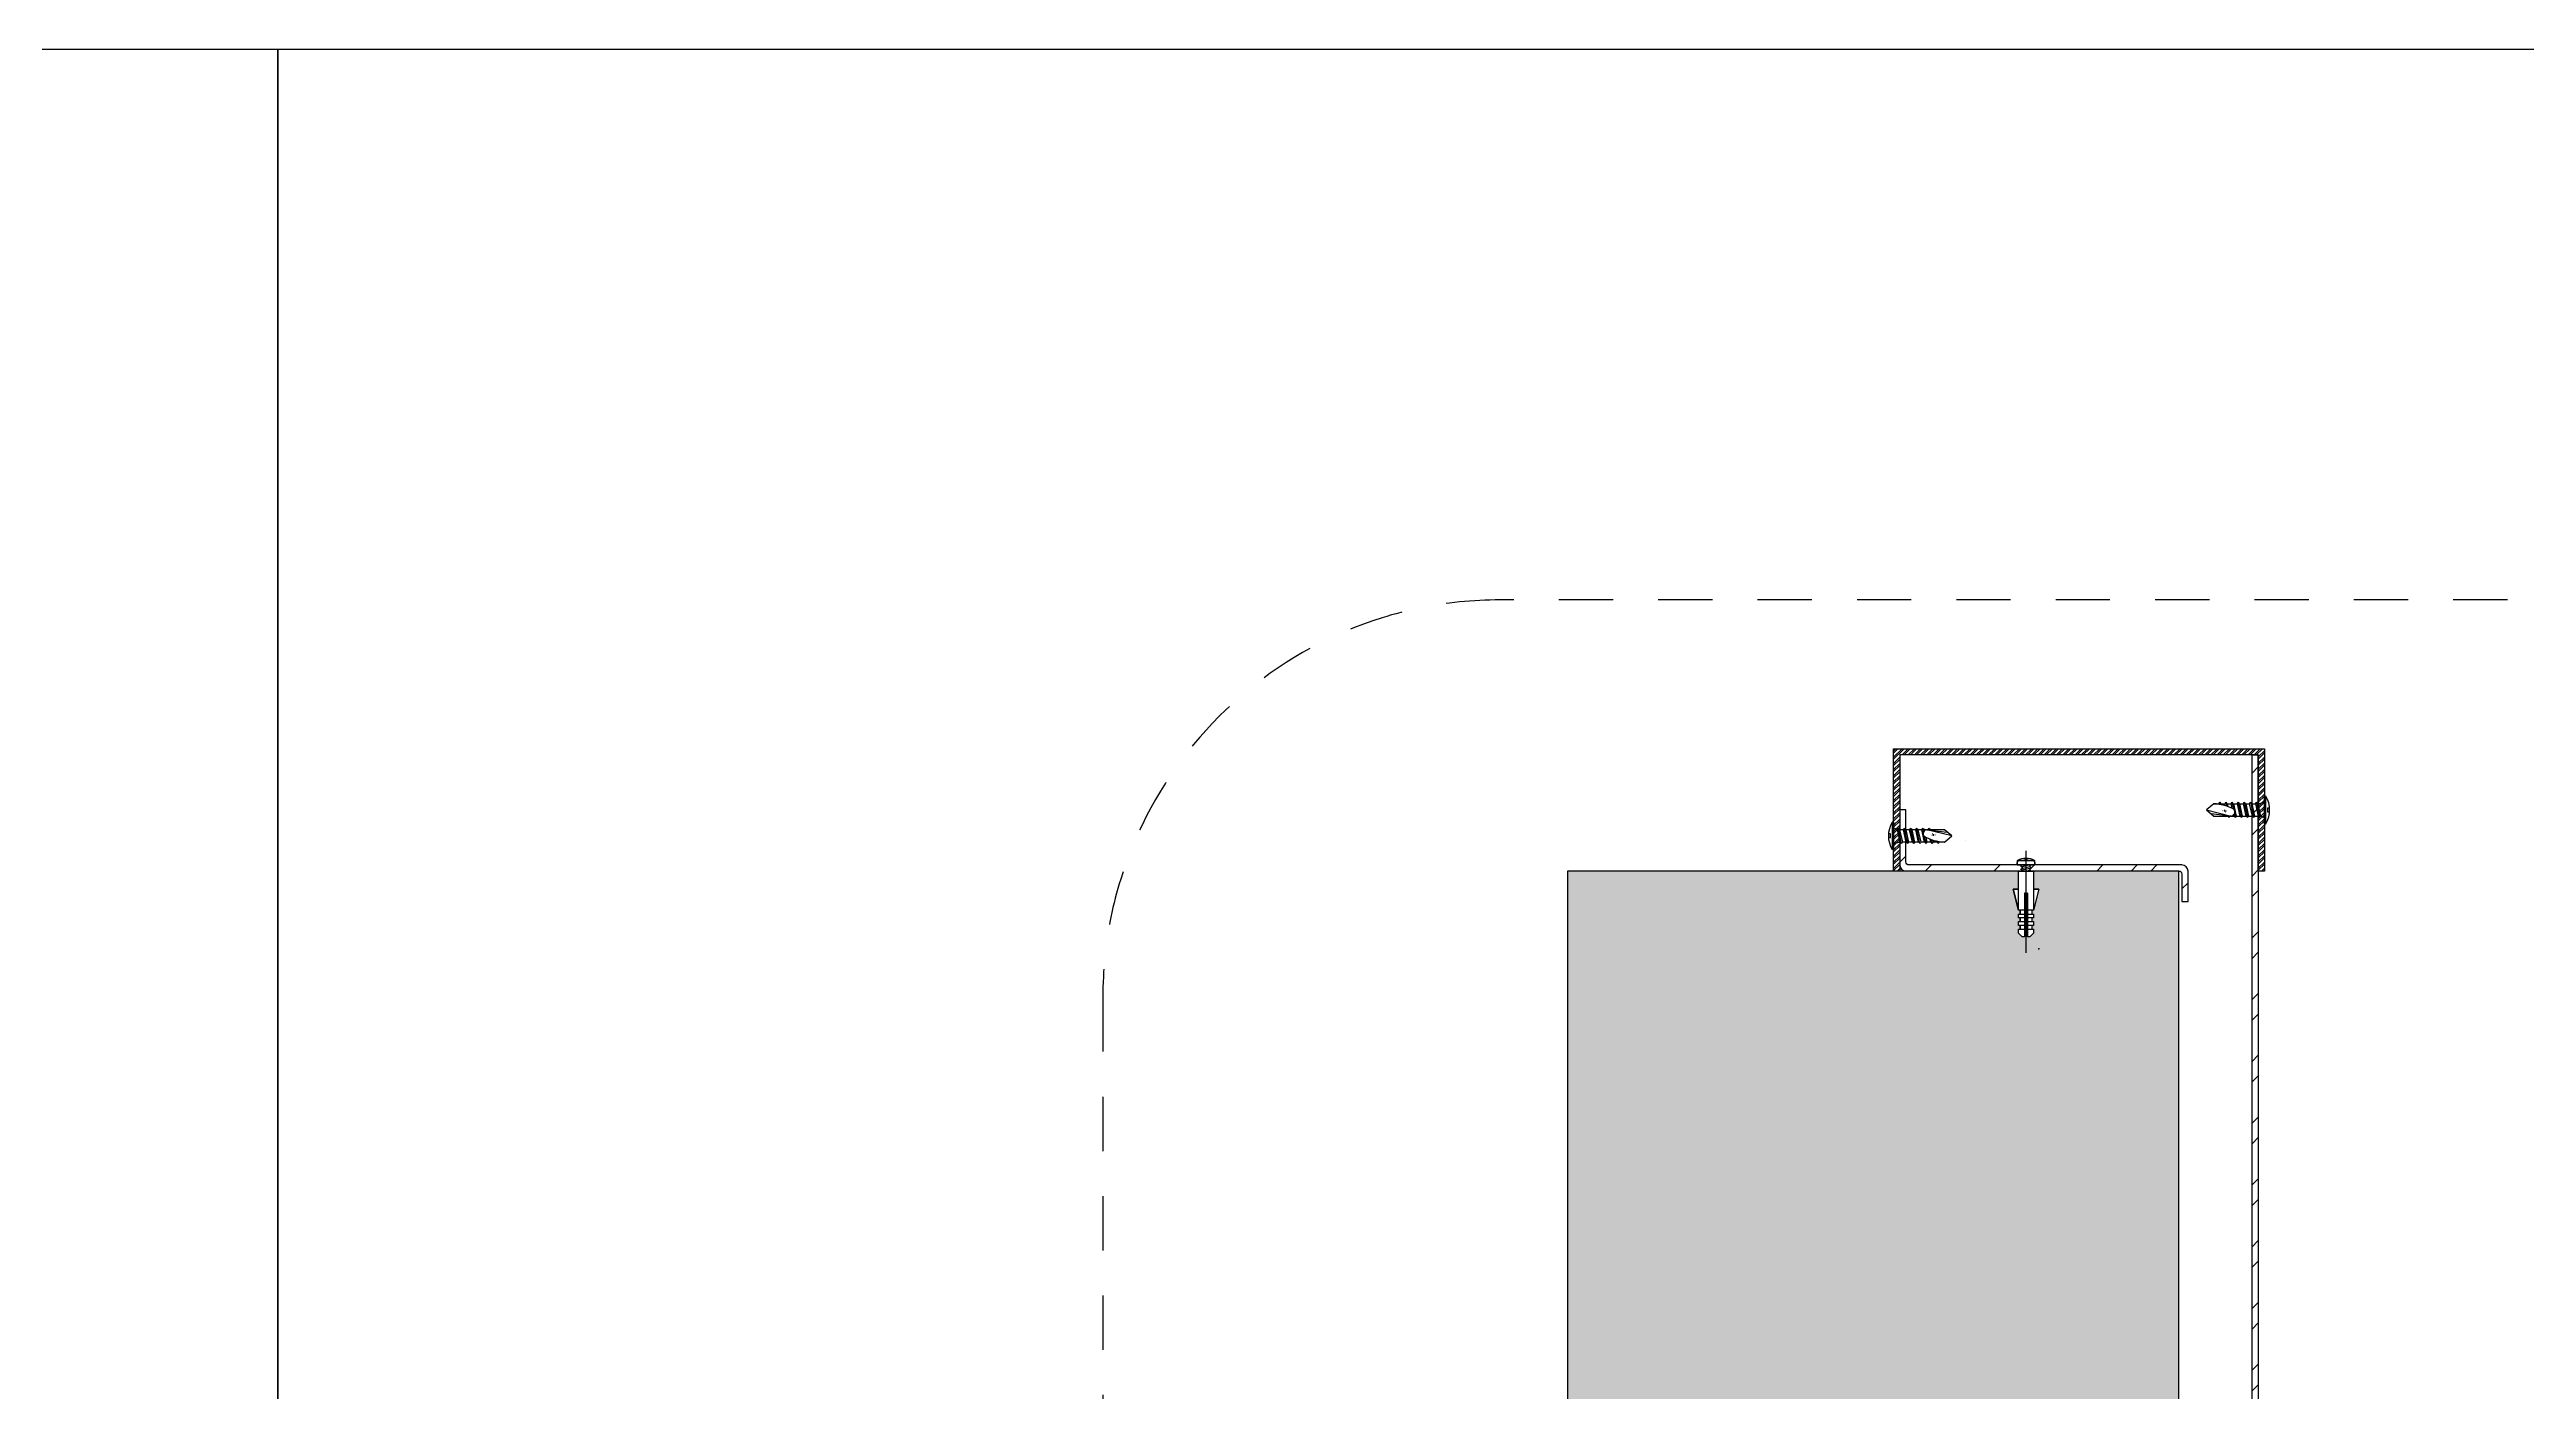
# Model space of a CAD drawing. Header units: millimetres. Extents: x -1379 to 1385823, y -4884429 to 548763.
# Drawn here: x 845086 to 845896, y -2333803 to -2333364 of the extents above; entities that cross this region are included whole.
import ezdxf
from ezdxf.xclip import XClip

# ---------------------------------------------------------------- set-up
doc = ezdxf.new("R2010")
doc.units = ezdxf.units.MM
doc.header["$XCLIPFRAME"] = 0
doc.set_wipeout_variables(frame=1)
doc.linetypes.add('TA_HL_005.00000', pattern=[32.5, 17.75, -14.75])
for name, color, linetype in [('000 - 0_SYM_DWG_GRID-BUBBLE_MAIN_COLOR_6', 7, 'Continuous'), ('000 - CONCRETE_PRECAST_HATCH_', 7, 'Continuous'), ('000 - CONCRETE_PRECAST_MAIN_COLOR_4', 7, 'Continuous'), ('000 - CONCRETE_PRECAST_WIPEOUT_', 7, 'Continuous'), ('000 - EXISTING_PRECAST_CUT_COLOR_4', 7, 'Continuous'), ('000 - L I N E 0.1', 7, 'Continuous'), ('010 - ASPG_ACCESSORIES_MAIN_COLOR_2', 7, 'Continuous'), ('010 - ASPG_ACCESSORIES_SUB_COLOR_2', 7, 'Continuous'), ('010 - ASPG_ACCESSORIES_SYMBOL_', 7, 'Continuous'), ('010 - ASPG_ACCESSORIES_WIPEOUT_', 7, 'Continuous'), ('010 - ASPG_FLASHING_CUT_COLOR_3', 7, 'Continuous'), ('010 - ASPG_FLASHING_CUT_COLOR_4', 7, 'Continuous'), ('010 - ASPG_FLASHING_CUT_COLOR_5', 7, 'Continuous'), ('010 - ASPG_FLASHING_HATCH_', 7, 'Continuous'), ('010 - ASPG_FLASHING_MAIN_COLOR_1', 7, 'Continuous')]:
    doc.layers.add(name, color=color, linetype=linetype)
doc.styles.add('Annotative', font='romans.shx')
doc.styles.add('Cetury Gothic', font='swissl.ttf')
pattern_1 = [(45, (-109916.9535344378, -109773.8619616462), (-67.35192090801866, 67.35192090801866), [])]

# ---------------------------------------------------------------- blocks, each defined once
blk = doc.blocks.new('010 - ASPG_ACCESSORIES - SELF_DRILLING_NO_8')
at = {"layer": '010 - ASPG_FLASHING_MAIN_COLOR_1', "color": 7}
for p, q in [((-0.993472849639307, 0.6285472118197326), (-1.678116154888063, 0.6285472118197326)), ((-0.993472849639307, -0.5642561354743698), (-0.993472849639307, 0.6285472118197326)), ((-5.291411753205466e-11, 4.500000000009079), (-0.5000000001547775, 4.500000000009079)), ((-0.5000000001547775, 4.500000000009079), (-0.500000000154774, -4.500000000005476)), ((-5.291411753205466e-11, 4.500000000009079), (-5.291056481837586e-11, -4.500000000005476)), ((1.301095248838305, 2.053405502922017), (-5.291056481837586e-11, 2.500000000056372)), ((2.612257975617307, -2.500000000052768), (1.488408905008168, 2.500000000056373)), ((3.242061487928206, 1.999999999954509), (1.959526135526016, 1.999999999954509)), ((4.612257975115266, -2.500000000052768), (3.48840890541562, 2.500000000056373)), ((5.242061487426165, 1.99999999995451), (3.959526135933467, 1.999999999954509)), ((6.61225797552272, -2.500000000052767), (5.488408904913578, 2.500000000056374)), ((7.242061487833618, 1.99999999995451), (5.959526135431426, 1.99999999995451)), ((8.61225797502068, -2.500000000052767), (7.488408905321034, 2.500000000056374)), ((9.242061488241074, 1.999999999954511), (7.959526135838882, 1.99999999995451)), ((9.771649819504116, 1.239862308536593), (9.488408904818993, 2.500000000056374)), ((11.24206148773903, 1.999999999954511), (9.959526136246335, 1.999999999954511)), ((10.90637018631784, 1.999999999954511), (17.50694965420368, 1.244208621757921)), ((18.99999999994722, 1.805666727250355e-12), (10.90637018631784, 1.999999999954511)), ((11.61913832301525, 1.918385345515389), (11.48840890522645, 2.500000000056374)), ((16.59999999964018, 1.999999999954512), (11.95952613551159, 1.999999999954511)), ((13.24206148814649, 1.999999999954512), (11.95952613574429, 1.999999999954511)), ((15.24206148764445, 1.999999999954512), (13.95952613615175, 1.999999999954512)), ((18.99999999994722, 1.805666727250355e-12), (16.59999999964018, 1.999999999954512)), ((16.59999999964018, -1.999999999950901), (18.99999999994722, 1.805666727250355e-12)), ((-1.682368139934784, -0.5642561354743698), (-0.993472849639307, -0.5642561354743698)), ((-5.291056481837586e-11, -4.500000000005476), (-0.500000000154774, -4.500000000005476)), ((-5.291056481837586e-11, -2.500000000052768), (1.7983022461902, -1.999999999950905)), ((2.14114074509946, -1.999999999950905), (1.7983022461902, -1.999999999950905)), ((4.141140744597418, -1.999999999950904), (2.858605392195226, -1.999999999950905)), ((6.141140745004872, -1.999999999950904), (4.858605391693185, -1.999999999950904)), ((8.141140744502833, -1.999999999950903), (6.858605392100639, -1.999999999950904)), ((10.14114074491029, -1.999999999950903), (8.8586053915986, -1.999999999950903)), ((10.61225797542813, -2.500000000052766), (10.09975444439742, -0.2198738494669508)), ((12.14114074531774, -1.999999999950902), (10.85860539200605, -1.999999999950903)), ((12.61225797583559, -2.500000000052766), (12.31742360535864, -1.188283070296919)), ((14.1411407448157, -1.999999999950902), (12.85860539241351, -1.999999999950902)), ((14.61225797533355, -2.500000000052765), (14.44408924803613, -1.7518180071798)), ((16.59999999964195, -1.999999999950901), (14.85860539191147, -1.999999999950902))]:
    blk.add_line(p, q, dxfattribs=at)
for points in [[(2.14114074509946, -1.999999999950905), (1.242061488430249, 2.000000000409257, 0.2227123084971428), (1.488408905008168, 2.50000000051112, -0.1687989538478069), (1.959526135526016, 1.999999999954509), (2.858605392195226, -1.999999999950905, -0.1692696917056407), (2.612257975617307, -2.500000000052768, 0.1837042771978037)], [(4.141140744597418, -1.999999999950904), (3.242061488837701, 2.000000000409257, 0.2227123084971428), (3.48840890541562, 2.50000000051112, -0.1687989538478069), (3.959526135933467, 1.999999999954509), (4.858605391693185, -1.999999999950904, -0.1692696917056407), (4.612257975115266, -2.500000000052768, 0.1837042771978037)], [(6.141140745004872, -1.999999999950904), (5.24206148833566, 2.000000000409258, 0.2227123084971428), (5.488408904913578, 2.500000000511121, -0.1687989538478069), (5.959526135431426, 1.99999999995451), (6.858605392100639, -1.999999999950904, -0.1692696917056407), (6.61225797552272, -2.500000000052767, 0.1837042771978037)], [(8.141140744502833, -1.999999999950903), (7.242061488743113, 2.000000000409258, 0.2227123084971428), (7.488408905321034, 2.500000000511121, -0.1687989538478069), (7.959526135838882, 1.99999999995451), (8.8586053915986, -1.999999999950903, -0.1692696917056407), (8.61225797502068, -2.500000000052767, 0.1837042771978037)]]:
    blk.add_lwpolyline(points, format="xyb", close=True, dxfattribs=at)
for points in [[(10.50558545147988, -0.4294157016015712), (10.85860539200605, -1.999999999950903, -0.1692696917056407), (10.61225797542813, -2.500000000052766, 0.1837042771978037), (10.14114074491029, -1.999999999950903), (9.242061488241074, 2.000000000409258, 0.2227123084971428), (9.488408904818993, 2.500000000511122, -0.1687989538478069), (9.959526136246335, 1.999999999954511), (10.04365019811575, 1.625732386380669)], [(11.25092940806598, 1.96054666251036), (11.24206148864853, 2.000000000409258, 0.2227123084971428), (11.48840890522645, 2.500000000511122, -0.1687989538478069), (11.95952613574429, 1.999999999954511), (11.98734723783839, 1.876224028535518)], [(12.70484635647089, -1.315926666932449), (12.85860539241351, -1.999999999950902, -0.1692696917056407), (12.61225797583559, -2.500000000052766, 0.1837042771978037), (12.14114074440824, -1.999999999950902), (11.92712127679701, -1.047828247533439)], [(14.81756052623989, -1.817391557589837), (14.85860539191147, -1.999999999950902, -0.1692696917056407), (14.61225797533355, -2.500000000052765, 0.1837042771978037), (14.1411407448157, -1.999999999950902)]]:
    blk.add_lwpolyline(points, format="xyb", dxfattribs=at)
blk.add_lwpolyline([(14.1411407448157, -1.999999999950902), (14.06832527666285, -1.67604427471521)], dxfattribs=at)
for centre, radius, start, end in [((7.337500000123168, 1.803002191991254e-12), 9.03749999993839, 150.1371656434679, 209.862834356768), ((10.96245435900161, 0.6892642281872972), 1.311935096478466, 92.45009524368585, 218.8284473966247), ((17.24942318986538, 13.12950691499463), 15.14343851192641, 241.1412890309687, 267.5421287188428)]:
    blk.add_arc(centre, radius, start, end, dxfattribs=at)
at = {"layer": '010 - ASPG_FLASHING_MAIN_COLOR_1', "color": 7, "insert": (12.25996705315361, 0.5007191761834768), "char_height": 1, "width": 59.68444922580753, "attachment_point": 2, "rotation": 90.00000000000001, "style": 'Cetury Gothic'}
blk.add_mtext('\\A1;{\\H0.7x;\\S3/4;\\H1.429x;" }', dxfattribs=at)
blk = doc.blocks.new('*U3547')
at = {"layer": '010 - ASPG_ACCESSORIES_MAIN_COLOR_2', "color": 7}
blk.add_lwpolyline([(-0.002920019473172643, 0.001298072840672403), (-0.00268851489114804, 0.001699050538934256, -0.5773502691969857), (-0.002525037340113039, 0.001699050538934256), (-0.0022949656829396, 0.001300554739318115), (-0.0017580670578414, 0.001300554739318116), (-0.001526562475809675, 0.001701532437574439, -0.5773502691841325), (-0.001363084924776495, 0.001701532437574438), (-0.00113158034274477, 0.001300554739318116), (-0.0005935724892113386, 0.001300554739318116), (-0.0003635008320223287, 0.001699050538936455, -0.5773502691875632), (-0.0002000232809957689, 0.001699050538934367), (0, 0.001352600053545311), (0, 0.002906267573897671, -0.04987562112097237), (0.001453133786951461, 0.002760954195202284, -0.1293765408777628), (0.002179700680426114, 0, -0.1293765408775022), (0.001453133786954372, -0.002760954195197354, -0.04987562112107912), (0, -0.002906267573893344), (0, -0.001316928031645406), (-9.45312473005916e-06, -0.001300554739319892), (-0.0005560585273715439, -0.001300554739319892), (-0.0007807812938296355, -0.001689785988441252, -0.5773505841981666), (-0.0009453084510796066, -0.00169160572625759), (-0.001171081843659466, -0.001300554739319892), (-0.00171657801785171, -0.001300554739319892), (-0.001942733709159945, -0.001692267887085118, -0.5773505841975762), (-0.00210726086641698, -0.001694087624901665), (-0.002333034258988877, -0.001303036637965604), (-0.002878530433197267, -0.001303036637965604), (-0.003105736240667244, -0.001696568640287673, -0.5773502691898055), (-0.003269213791698873, -0.001696568640288603)], format="xyb", dxfattribs=at)
at = {"layer": '010 - ASPG_ACCESSORIES_SUB_COLOR_2', "color": 7}
for p, q in [((-0.003315618143563626, -0.002499999999999503), (-0.003315618143563626, 0.002500000000001279)), ((-0.002916044439912113, 0.001298072840672404), (-0.003315618143563626, 0.001298072840672404)), ((-0.002877097508346083, -0.001300554739319892), (-0.003315618143563626, 0.0006618251032968203)), ((-0.001754091979691452, 0.001300554739318116), (-0.002295843993564972, 0.001300554739318116)), ((-0.0005915849501363368, 0.001300554739318116), (-0.001133336964002751, 0.001300554739318116)), ((0, 0.002906267573894894), (0, -0.002906267573894894)), ((0.001453133786945671, 0.002760954195201393), (0.001453133786945671, -0.00276095419519784)), ((0.001453133786945671, 0.0003632834467364177), (0.001453133786945671, -0.000363283446738194)), ((0.002167923957038909, 0.0003632834467364177), (0.001453133786945671, 0.0003632834467364177)), ((-0.003269213281754446, -0.001696569523545577), (-0.003315618143563626, -0.001616193945174871)), ((-0.003105736795212977, -0.001696569600785125), (-0.002877097508346083, -0.001300554739319892)), ((-0.002333034303878989, -0.001303036637965604), (-0.002878530478076513, -0.001303036637965604)), ((-0.001171081843658328, -0.001300554739319892), (-0.001716578017855852, -0.001300554739319892)), ((-9.45312472566684e-06, -0.001300554739319892), (-0.000556058527372727, -0.001300554739319892)), ((0.001453133786945671, -0.000363283446738194), (0.002167923957038909, -0.000363283446738194))]:
    blk.add_line(p, q, dxfattribs=at)
for points in [[(-0.002107260866416993, -0.001694087624901641), (-0.002335900108690225, -0.001298072840675957), (-0.002917153623471336, 0.001303036637962052), (-0.00268851489114752, 0.001699050538935154, -0.5773502691896706), (-0.002525037340113556, 0.001699050538935154), (-0.00229639860778974, 0.001303036637962052), (-0.001715145093001524, -0.001298072840675957), (-0.001943784379875524, -0.001694087702146518, -0.5700003545817303)], [(-0.0009453084510795406, -0.001691605726257706), (-0.001173947693359878, -0.001295590942032021), (-0.001755201208140988, 0.001305518536605987), (-0.001526562475810067, 0.001701532437573761, -0.5773502691896706), (-0.001363084924776103, 0.001701532437573761), (-0.001134446192445182, 0.001305518536605987), (-0.0005531926776711771, -0.001295590942032021), (-0.0007818319645451766, -0.001691605803502583, -0.5700003545817303)]]:
    blk.add_lwpolyline(points, format="xyb", close=True, dxfattribs=at)
blk.add_lwpolyline([(0, -0.001316928031645404), (-1.088604957999451e-05, -0.001298072840675957), (-0.0005921395643611049, 0.001303036637962052), (-0.0003635008320230781, 0.001699050538935154, -0.5773502691896706), (-0.0002000232809962199, 0.001699050538935154), (0, 0.001352600053545316)], format="xyb", dxfattribs=at)
for centre, radius, start, end in [((0, -0.004432058050195309), 0.007338325624092979, 78.57881372553884, 90), ((-0.00342939573719292, 0), 0.005609096417619035, 0, 29.48712567306633), ((-0.00342939573719292, 0), 0.005609096417619136, 330.5128743269337, 0), ((-0.003187475016183328, -0.001649376736240882), 9.438380809455837e-05, 209.999999999975, 330.000000000025), ((0, 0.004432058050198862), 0.007338325624092206, 270, 281.4211862744611)]:
    blk.add_arc(centre, radius, start, end, dxfattribs=at)
at = {"color": 7}
blk.add_wipeout([(-0.0020000000000000018, 0.0025000000000012772), (-0.0020000000000000018, -0.002499999999999501), (-0.007967440600330502, -0.002499999999999501), (-0.007967440600330502, -0.00414966225231872), (-0.014796563564640097, -0.002499999999999501), (-0.014796563564640097, -0.0018749999999982947), (-0.016046563564639845, -0.001874999999998293), (-0.016046563564639845, -0.002499999999999501), (-0.0172965635646396, -0.002499999999999501), (-0.0172965635646396, -0.0018749999999982947), (-0.01854656356463935, -0.001874999999998293), (-0.01854656356463935, -0.002499999999999501), (-0.01979656356463999, -0.002499999999999501), (-0.01979656356463999, -0.0018749999999982947), (-0.021046563564639742, -0.001874999999998293), (-0.021046563564639742, -0.002499999999999501), (-0.022296563564639493, -0.002499999999999501), (-0.023546563564639238, -0.0012499999999988631), (-0.02354656356463924, -0.0004999999999988347), (-0.009268717608342358, -0.0004999999999988347), (-0.009268717608342358, 0.0005000000000006093), (-0.02354656356463924, 0.0005000000000006111), (-0.023546563564639238, 0.0012500000000006447), (-0.022296563564639493, 0.0025000000000012772), (-0.021046563564639742, 0.0025000000000012772), (-0.021046563564639742, 0.0018750000000018491), (-0.01979656356463999, 0.0018750000000018491), (-0.01979656356463999, 0.0025000000000012772), (-0.01854656356463935, 0.0025000000000012772), (-0.01854656356463935, 0.0018750000000018491), (-0.0172965635646396, 0.0018750000000018491), (-0.0172965635646396, 0.0025000000000012772), (-0.016046563564639845, 0.0025000000000012772), (-0.016046563564639845, 0.0018750000000018491), (-0.014796563564640097, 0.0018750000000018491), (-0.014796563564640097, 0.0025000000000012772), (-0.007967440600330502, 0.004149662252322274), (-0.007967440600330502, 0.0025000000000012772)], dxfattribs=at).dxf.layer = '010 - ASPG_ACCESSORIES_WIPEOUT_'
blk.add_point((-0.02746778707957387, -0.004149663064968223), dxfattribs=at)
at = {"layer": '010 - ASPG_ACCESSORIES_MAIN_COLOR_2', "color": 7}
blk.add_lwpolyline([(-0.002, 0.002500000000001279), (-0.002, -0.002499999999999503), (-0.007967440600330498, -0.002499999999999503), (-0.007967440600330498, -0.00414966225231872), (-0.0147965635646401, -0.002499999999999502), (-0.0147965635646401, -0.001874999999998295), (-0.01604656356463985, -0.001874999999998294), (-0.01604656356463985, -0.002499999999999503), (-0.0172965635646396, -0.002499999999999502), (-0.0172965635646396, -0.001874999999998295), (-0.01854656356463935, -0.001874999999998294), (-0.01854656356463935, -0.002499999999999503), (-0.01979656356463999, -0.002499999999999503), (-0.01979656356463999, -0.001874999999998295), (-0.02104656356463974, -0.001874999999998294), (-0.02104656356463974, -0.002499999999999503), (-0.02229656356463949, -0.002499999999999503), (-0.02354656356463924, -0.001249999999998864), (-0.02354656356463924, -0.0004999999999988347), (-0.009268717608342357, -0.0004999999999988347), (-0.009268717608342357, 0.0005000000000006102), (-0.02354656356463924, 0.0005000000000006111), (-0.02354656356463924, 0.001250000000000642), (-0.02229656356463949, 0.002500000000001279), (-0.02104656356463974, 0.002500000000001279), (-0.02104656356463974, 0.001875000000001848), (-0.01979656356463999, 0.001875000000001848), (-0.01979656356463999, 0.002500000000001279), (-0.01854656356463935, 0.002500000000001279), (-0.01854656356463935, 0.001875000000001848), (-0.0172965635646396, 0.001875000000001848), (-0.0172965635646396, 0.002500000000001279), (-0.01604656356463985, 0.002500000000001279), (-0.01604656356463985, 0.001875000000001848), (-0.0147965635646401, 0.001875000000001849), (-0.0147965635646401, 0.002500000000001277), (-0.007967440600330498, 0.004149662252322274), (-0.007967440600330498, 0.002500000000001279), (-0.002, 0.002500000000001279)], close=True, dxfattribs=at)
at = {"layer": '010 - ASPG_ACCESSORIES_SUB_COLOR_2', "color": 7}
for p, q in [((-0.009268717608342357, 0.0005000000000006111), (-0.02354656356463924, 0.0005000000000006111)), ((-0.01979656356463999, 0.001875000000001847), (-0.02104656356463974, 0.001875000000001847)), ((-0.0172965635646396, 0.001875000000001847), (-0.01854656356463935, 0.001875000000001847)), ((-0.0147965635646401, 0.001875000000001847), (-0.01604656356463985, 0.001875000000001847)), ((-0.007967440600330498, 0.004149662252322273), (-0.0147965635646401, 0.002500000000001279)), ((-0.0147965635646401, 0.002500000000001279), (-0.002, 0.002500000000001279)), ((-0.0147965635646401, 0.0005000000000006111), (-0.0147965635646401, 0.002500000000001279)), ((-0.009268717608342357, -0.0004999999999988347), (-0.009268717608342357, 0.0005000000000006111)), ((-0.007967440600330498, 0.002500000000001279), (-0.007967440600330498, 0.004149662252322273)), ((-0.01979656356463999, -0.001874999999998295), (-0.02104656356463974, -0.001874999999998295)), ((-0.0172965635646396, -0.001874999999998295), (-0.01854656356463935, -0.001874999999998295)), ((-0.0147965635646401, -0.001874999999998295), (-0.01604656356463985, -0.001874999999998295)), ((-0.0147965635646401, -0.002499999999999503), (-0.0147965635646401, -0.0004999999999988347)), ((-0.002, -0.002499999999999503), (-0.0147965635646401, -0.002499999999999503)), ((-0.007967440600330498, -0.00414966225231872), (-0.0147965635646401, -0.002499999999999503)), ((-0.007967440600330498, -0.00414966225231872), (-0.007967440600330498, -0.002499999999999503))]:
    blk.add_line(p, q, dxfattribs=at)
for points in [[(-0.02354656356463924, 0.0005000000000006111), (-0.02354656356463924, 0.001250000000000639), (-0.02229656356463949, 0.002500000000001279), (-0.02104656356463974, 0.002500000000001279), (-0.02104656356463974, 0.0005000000000006111)], [(-0.01979656356463999, 0.0005000000000006111), (-0.01979656356463999, 0.002500000000001279), (-0.01854656356463935, 0.002500000000001279), (-0.01854656356463935, 0.0005000000000006111)], [(-0.0172965635646396, 0.0005000000000006111), (-0.0172965635646396, 0.002500000000001279), (-0.01604656356463985, 0.002500000000001279), (-0.01604656356463985, 0.0005000000000006111)], [(-0.009268717608342357, -0.0004999999999988347), (-0.02354656356463924, -0.0004999999999988347)], [(-0.02104656356463974, -0.0004999999999988347), (-0.02104656356463974, -0.002499999999999503), (-0.02229656356463949, -0.002499999999999503), (-0.02354656356463924, -0.001249999999998863), (-0.02354656356463924, -0.0004999999999988347)], [(-0.01854656356463935, -0.0004999999999988347), (-0.01854656356463935, -0.002499999999999503), (-0.01979656356463999, -0.002499999999999503), (-0.01979656356463999, -0.0004999999999988347)], [(-0.01604656356463985, -0.0004999999999988347), (-0.01604656356463985, -0.002499999999999503), (-0.0172965635646396, -0.002499999999999503), (-0.0172965635646396, -0.0004999999999988347)]]:
    blk.add_lwpolyline(points, dxfattribs=at)
at = {"layer": '010 - ASPG_ACCESSORIES_SYMBOL_', "color": 7}
blk.add_line((0.004593513610583244, 8.881784197001252e-16), (-0.0287834052231375, 8.881784197001252e-16), dxfattribs=at)
blk = doc.blocks.new('*U3548')
at = {"color": 7}
blk.add_wipeout([(200.00000005976509, -2.0691004465334117e-11), (200.00000005954143, 1.5438672562595457e-10), (200.0000000599382, 1.0027179087046534e-10), (200.00000005987152, 4.9112713895738125e-11), (200.00000005964114, -2.646629582159221e-10), (200.0000000595983, 1.2209966371301562e-10), (200.00000005962528, 1.4620127330999821e-10), (200.00000005963557, 1.6302692529279739e-10), (200.00000006003472, 1.1800693755503744e-10), (200.00000005971165, -1.1505107977427542e-10), (200.00000005967354, -1.8053469830192626e-10), (200.0000000596112, 2.1441337594296783e-10), (200.00000005979123, -2.5920599000528455e-11), (200.00000005996415, 2.078195393551141e-10), (200.00000005990464, -1.921307557495311e-10), (200.0000000598587, -1.2096279533579946e-10), (200.00000005954143, 1.348325895378366e-10), (200.00000005993928, 1.7757884052116424e-10), (200.00000005994826, 1.6302692529279739e-10), (200.0000000599672, 1.4506440493278205e-10), (200.0000000599192, -2.5420376914553344e-10), (200.00000005967354, 6.866684998385608e-11), (200.0000000595983, 1.1664269550237805e-10), (200.00000006000315, 1.6939338820520788e-10), (200.00000005977586, -3.410605131648481e-12), (200.00000006000315, -1.74395609064959e-10), (200.00000005961397, -1.191438059322536e-10), (200.0000000596797, -7.548806024715304e-11), (200.0000000599192, 2.446540747769177e-10), (200.00000005996415, -1.4574652595911175e-10), (200.00000005994568, -1.5916157281026244e-10), (200.0000000599192, -1.8053469830192626e-10), (200.00000005953578, -1.3733369996771216e-10), (200.00000005984361, 8.799361239653081e-11), (200.00000005989023, -809.4825147460926), (3.440163709456101e-10, -809.4825147464755), (-1.8189894035458565e-12, -3.410605131648481e-12), (200.0000000595079, -2.4715518520679325e-10), (200.0000000595683, 1.305124897044152e-10), (200.00000005962528, 5.729816621169448e-11), (200.00000005947416, -1.907665136968717e-10), (200.00000005956164, -2.4874680093489587e-10), (200.0000000595501, -2.3214852262753993e-10), (200.00000005953578, -2.1964297047816217e-10), (200.0000000595891, -3.10592440655455e-10), (200.0000000598307, -1.6007106751203537e-10), (200.00000005991362, -2.28283170145005e-10), (200.00000005952853, -2.817159838741645e-10)], dxfattribs=at).dxf.layer = '000 - CONCRETE_PRECAST_WIPEOUT_'
at = {"layer": '000 - CONCRETE_PRECAST_HATCH_'}
h = blk.add_hatch(dxfattribs=at)
h.set_pattern_fill('AR-CONC', scale=0.04)
h.set_pattern_definition([(49.99999999999999, (9200.00000274946, -851325.790720098), (7.28738675984016, -0.6375634215561234), [0.762, -8.382000000000001]), (355, (9200.00000274946, -851325.790720098), (-1.409736856998774, 7.642273809561406), [0.6096, -6.7056233668]), (100.4514447, (9200.607283029494, -851325.8438502379), (5.877649883614131, 7.004710076487804), [0.6476003519999999, -7.123609783999998]), (46.18420000000001, (9200.00000274946, -851323.758720098), (10.8431616356852, -1.681693117309086), [1.143, -12.573]), (96.63555760999992, (9200.90359874945, -851323.898860098), (9.49616536206012, 9.897044983908861), [0.9714009256, -10.6854243264]), (351.1841511700001, (9200.00000274946, -851323.758720098), (9.496165362599081, 9.897044983421306), [0.9143986828, -10.0583892768]), (21, (9201.016002749464, -851324.266720098), (6.064575650765299, -4.090607927483505), [0.762, -8.382000000000001]), (326.0000000000001, (9201.016002749464, -851324.266720098), (2.472081133905883, 7.367518644892771), [0.6096, -6.7056]), (71.45144499999999, (9201.521384053478, -851324.607604094), (8.536656771148646, 3.27691075543621), [0.6476003520000001, -7.123597503999999]), (37.50000000000001, (9200.00000274946, -851325.790720098), (0.1235441300236727, 3.382201554926124), [0, -6.62432, 0, -6.807200000000001, 0, -6.731000000000001]), (7.499999999999999, (9200.00000274946, -851325.790720098), (2.67278650041223, 4.00722299272478), [0, -3.88112, 0, -6.47192, 0, -2.5654]), (327.5, (9197.73432274945, -851325.790720098), (5.423623806674856, -0.2291497597069377), [0, -2.54, 0, -7.9248, 0, -10.5156]), (317.5, (9196.718322749446, -851325.790720098), (5.925167255440722, 1.017059641333321), [0, -3.302, 0, -5.26288, 0, -7.4676])])
h.paths.add_polyline_path([(-1.667805984044525e-10, 1.091393642127514e-11), (0, -809.4825147462543), (200.0000000596046, -809.4825147462542), (200.0000000596046, 0)])
h = blk.add_hatch(dxfattribs=at)
h.set_pattern_fill('ANSI31', scale=0.5)
h.set_pattern_definition([(45, (9200.00000274946, -851325.790720098), (-841.8990113502332, 841.8990113502332), [])])
h.paths.add_polyline_path([(-1.667805984044525e-10, 1.091393642127514e-11), (0, -809.4825147462543), (200.0000000596046, -809.4825147462542), (200.0000000596046, 0)])
at = {"layer": '000 - CONCRETE_PRECAST_MAIN_COLOR_4', "color": 7, "lineweight": -2}
blk.add_lwpolyline([(-1.667805984044525e-10, 1.091393642127514e-11), (0, -809.4825147462543), (200.0000000596046, -809.4825147462542), (200.0000000596046, 0), (200.0000000596046, 0), (200.0000000596046, 0), (200.0000000596046, 0), (200.0000000596046, 0), (200.0000000596046, 0), (200.0000000596028, 0), (200.0000000596046, 0), (200.0000000596046, 0), (200.0000000596046, 0), (200.0000000596046, 0), (200.0000000596046, 0), (200.0000000596046, 0), (200.0000000596046, 0), (200.0000000596046, 0), (200.0000000596046, 0), (200.0000000596046, 0), (200.0000000596046, 0), (200.0000000596046, 0), (200.0000000596046, 0), (200.0000000596046, 0), (200.0000000596046, 0), (200.0000000596046, 0), (200.0000000596046, 0), (200.0000000596046, 0), (200.0000000596046, 0), (200.0000000596046, 0), (200.0000000596046, 0), (200.0000000596046, 0), (200.0000000596046, 0), (200.0000000596046, 0), (200.0000000596046, 0), (200.0000000596046, 0), (200.0000000596046, 0), (200.0000000596046, 0), (200.0000000596046, 0), (200.0000000596046, 0), (200.0000000596046, 0), (200.0000000596046, 0), (200.0000000596046, 0), (200.0000000596046, 0), (200.0000000596046, 0), (200.0000000596046, 0), (200.0000000596046, 0), (200.0000000596046, 0)], close=True, dxfattribs=at)
blk = doc.blocks.new('*U3550')
at = {"layer": '010 - ASPG_FLASHING_HATCH_'}
h = blk.add_hatch(dxfattribs=at)
h.set_pattern_fill('ANSI32', scale=0.03)
h.set_pattern_definition([(45, (-25.99982244140665, 2.864908310584724e-11), (-1.01027881362028, 1.01027881362028), []), (45, (-25.32630294140665, 2.864908310584724e-11), (-1.01027881362028, 1.01027881362028), [])])
h.paths.add_polyline_path([(28.00017755863881, -3.497007128316909e-10), (26.00017755863881, -3.497007128316909e-10), (26.00017755863881, 37.99999999965075), (-91.29982244130224, 37.99999999965075), (-91.29982244130224, -3.492459654808044e-10), (-93.29982244130224, -3.492459654808044e-10), (-93.29982244130224, 39.99999999965075), (28.00017755863881, 39.99999999965075)])
h = blk.add_hatch(dxfattribs=at)
h.set_pattern_fill('ANSI32', scale=0.03)
h.set_pattern_definition([(45, (-25.9998224413044, -139.9999999999714), (-10.1027881362028, 10.1027881362028), []), (45, (-19.2646274413044, -139.9999999999714), (-10.1027881362028, 10.1027881362028), [])])
edge = h.paths.add_edge_path()
edge.add_line((277.0001775600925, -400.0000000004954), (284.658220957557, -406.4307364530763))
edge.add_line((284.658220957557, -406.4307364530763), (283.3720736670408, -407.9623451325692))
edge.add_line((283.3720736670408, -407.9623451325692), (275.0001775600925, -400.9321607006036))
edge.add_line((275.0001775600925, -400.9321607006036), (275.0001775600925, -353.0000000004925))
edge.add_arc((274.0001775600925, -353.0000000004925), 1, 0, 89.99999999994138)
edge.add_line((274.0001775600936, -352.0000000004925), (27.00017755832968, -262.0000000003492))
edge.add_arc((27.00017755833469, -259.0000000003496), 2.999999999999602, 179.9999999999349, 269.99999999990445, ccw=False)
edge.add_line((24.00017755833515, -259.0000000003462), (24.00017755863881, 37.99999999965246))
edge.add_line((24.00017755863881, 37.99999999965243), (26.00017755863881, 37.99999999965075))
edge.add_line((26.00017755863881, 37.99999999965075), (26.00017755833515, -259.0000000003479))
edge.add_arc((27.00017755833473, -259.0000000003492), 0.9999999999995808, 179.9999999999251, 269.9999999999198)
edge.add_line((27.00017755833333, -260.0000000003487), (274.0001775600955, -350.0000000004925))
edge.add_arc((274.0001775600925, -353.0000000004925), 3, 0, 89.99999999994361, ccw=False)
edge.add_line((277.0001775600925, -353.0000000004925), (277.0001775600925, -400.0000000004954))
h = blk.add_hatch(dxfattribs=at)
h.set_pattern_fill('ANSI32', scale=0.05)
h.set_pattern_definition([(45, (-25.99982244140665, 2.864908310584724e-11), (-16.83798022700467, 16.83798022700467), []), (45, (-14.77449744140665, 2.864908310584724e-11), (-16.83798022700467, 16.83798022700467), [])])
edge = h.paths.add_edge_path()
edge.add_line((3, -10), (3, 0))
edge.add_arc((1.000000000003824, 3.824385252926277e-12), 1.999999999996176, 359.9999999998904, 450.0000000001096)
edge.add_line((1, 2), (-88.29982244130224, 1.999999999650754))
edge.add_arc((-88.29982244130417, 2.99999999964882), 0.9999999999980664, 179.9999999998892, 270.00000000011073, ccw=False)
edge.add_line((-89.29982244130224, 2.999999999650754), (-89.29982244130224, 20))
edge.add_line((-89.29982244130224, 20), (-91.29982244130224, 20))
edge.add_line((-91.29982244130224, 20), (-91.29982244130224, 1.999999999650754))
edge.add_arc((-89.29982244130606, 1.999999999646929), 1.999999999996177, 179.9999999998904, 270.0000000001095)
edge.add_line((-89.29982244130224, -3.492459654808044e-10), (0, 0))
edge.add_arc((1.955657857877213e-12, -0.9999999999980443), 0.9999999999980443, -1.1198153515579179e-10, 90.00000000011198, ccw=False)
edge.add_line((1, -1), (1, -10))
edge.add_line((1, -10), (3, -10))
at = {"color": 7}
for p in [(277.0001775600995, -350.0000000002059), (74.00017755804583, -357.0000000003492)]:
    blk.add_point(p, dxfattribs=at)
at = {"layer": '010 - ASPG_FLASHING_CUT_COLOR_3', "color": 7}
blk.add_lwpolyline([(28.00017755863881, -3.497007128316909e-10), (26.00017755863881, -3.497007128316909e-10), (26.00017755863881, 37.99999999965075), (-91.29982244130224, 37.99999999965075), (-91.29982244130224, -3.492459654808044e-10), (-93.29982244130224, -3.492459654808044e-10), (-93.29982244130224, 39.99999999965075), (28.00017755863881, 39.99999999965075)], close=True, dxfattribs=at)
at = {"layer": '010 - ASPG_FLASHING_CUT_COLOR_4', "color": 7}
blk.add_lwpolyline([(3, -10), (3, 0, 0.4142135623742152), (1, 2), (-88.29982244130224, 1.999999999650754, -0.4142135623742277), (-89.29982244130224, 2.999999999650754), (-89.29982244130224, 20), (-91.29982244130224, 20), (-91.29982244130224, 1.999999999650754, 0.4142135623742155), (-89.29982244130224, -3.492459654808044e-10), (0, 0, -0.4142135623742407), (1, -1), (1, -10)], format="xyb", close=True, dxfattribs=at)
at = {"layer": '010 - ASPG_FLASHING_CUT_COLOR_5', "color": 7}
blk.add_lwpolyline([(277.0001775600925, -400.0000000004954), (284.658220957557, -406.4307364530763), (283.3720736670408, -407.9623451325692), (275.0001775600925, -400.9321607006036), (275.0001775600925, -353.0000000004925, 0.4142135623728118), (274.0001775600936, -352.0000000004925), (27.00017755832969, -262.0000000003492, -0.4142135623729452), (24.00017755833515, -259.0000000003462), (24.00017755863881, 37.99999999965243), (26.00017755863881, 37.99999999965075), (26.00017755833515, -259.0000000003479, 0.4142135623730578), (27.00017755833333, -260.0000000003487), (274.0001775600955, -350.0000000004925, -0.4142135623728112), (277.0001775600925, -353.0000000004925)], format="xyb", close=True, dxfattribs=at)
at = {"color": 7, "rotation": 180}
blk.add_blockref('010 - ASPG_ACCESSORIES - SELF_DRILLING_NO_8', (28.00017755863881, 19.99999999965053), dxfattribs=at)
at = {"layer": '000 - L I N E 0.1', "color": 7, "xscale": 1000, "yscale": 1000, "zscale": 1000}
blk.add_blockref('*U3547', (277.0001775600925, -376.500000000494), dxfattribs=at)
blk = doc.blocks.new('TYPICAL DETAIL 1 - 2')
at = {"layer": '000 - CONCRETE_PRECAST_HATCH_'}
h = blk.add_hatch(dxfattribs=at)
h.set_pattern_fill('ANSI31', scale=30)
h.set_pattern_definition(pattern_1)
edge = h.paths.add_edge_path()
edge.add_line((3208.166490153642, 831.3046018042369), (3208.166490153642, 841.3046018042369))
edge.add_arc((3206.166490153642, 841.3046018042369), 2, 0, 90)
edge.add_line((3206.166490153642, 843.3046018042369), (3116.86666771234, 843.3046018038876))
edge.add_arc((3116.86666771234, 844.3046018038876), 1, 180, 270, ccw=False)
edge.add_line((3115.86666771234, 844.3046018038876), (3115.86666771234, 861.3046018042369))
edge.add_line((3115.86666771234, 861.3046018042369), (3113.86666771234, 861.3046018042369))
edge.add_line((3113.86666771234, 861.3046018042369), (3113.86666771234, 843.3046018038876))
edge.add_arc((3115.86666771234, 843.3046018038876), 2, 180, 270)
edge.add_line((3115.86666771234, 841.3046018038876), (3205.166490153642, 841.3046018042369))
edge.add_arc((3205.166490153642, 840.3046018042369), 1, 0, 90, ccw=False)
edge.add_line((3206.166490153642, 840.3046018042369), (3206.166490153642, 831.3046018042369))
edge.add_line((3206.166490153642, 831.3046018042369), (3208.166490153642, 831.3046018042369))
h = blk.add_hatch(dxfattribs=at)
h.set_pattern_fill('ANSI31', scale=30)
h.set_pattern_definition(pattern_1)
edge = h.paths.add_edge_path()
edge.add_line((3208.166490153642, 831.3046018042369), (3208.166490153642, 841.3046018042369))
edge.add_arc((3206.166490153642, 841.3046018042369), 2, 0, 90)
edge.add_line((3206.166490153642, 843.3046018042369), (3116.86666771234, 843.3046018038876))
edge.add_arc((3116.86666771234, 844.3046018038876), 1, 180, 270, ccw=False)
edge.add_line((3115.86666771234, 844.3046018038876), (3115.86666771234, 861.3046018042369))
edge.add_line((3115.86666771234, 861.3046018042369), (3113.86666771234, 861.3046018042369))
edge.add_line((3113.86666771234, 861.3046018042369), (3113.86666771234, 843.3046018038876))
edge.add_arc((3115.86666771234, 843.3046018038876), 2, 180, 270)
edge.add_line((3115.86666771234, 841.3046018038876), (3205.166490153642, 841.3046018042369))
edge.add_arc((3205.166490153642, 840.3046018042369), 1, 0, 90, ccw=False)
edge.add_line((3206.166490153642, 840.3046018042369), (3206.166490153642, 831.3046018042369))
edge.add_line((3206.166490153642, 831.3046018042369), (3208.166490153642, 831.3046018042369))
at = {"layer": '000 - 0_SYM_DWG_GRID-BUBBLE_MAIN_COLOR_6', "color": 7, "linetype": 'TA_HL_005.00000'}
blk.add_lwpolyline([(2983.188996477984, 180.0062310938956), (3475.144338948186, 180.0062310938956, 0.414213562373095), (3605.144338948186, 310.0062310938956), (3605.144338948186, 799.9937364046928, 0.414213562373095), (3475.144338948186, 929.9937364046928), (2983.188996477984, 929.9937364046928, 0.414213562373095), (2853.188996477984, 799.9937364046928), (2853.188996477984, 310.0062310938956, 0.414213562373095)], format="xyb", close=True, dxfattribs=at)
at = {"layer": 'Defpoints', "color": 7}
blk.add_lwpolyline([(1291.666667085141, 0), (2583.333334170282, 0), (2583.333334170282, 1109.999967498588), (1291.666667085141, 1109.999967498588)], close=True, dxfattribs=at)
at = {"color": 7, "insert": (3135.357703635702, 851.3762353450875), "char_height": 0.0010003, "width": 0.03461038000000001, "attachment_point": 1, "style": 'Annotative'}
blk.add_mtext('010 - ASPG_FLASHING - CUT VIEW - C1', dxfattribs=at)
at = {"color": 7}
blk.add_blockref('*U3550', (3205.166490153642, 841.3046018042369), dxfattribs=at)
blk.add_blockref('010 - ASPG_ACCESSORIES - SELF_DRILLING_NO_8', (3111.86666771234, 852.804601804004), dxfattribs=at)
at = {"layer": '000 - EXISTING_PRECAST_CUT_COLOR_4', "color": 7}
ref = blk.add_blockref('*U3548', (3005.166490094038, 841.3046018042369), dxfattribs=at)
XClip(ref).set_block_clipping_path([(-21.977493616053835, -661.2983707103413), (469.97784885391593, -661.2983707103413), (599.9778488539159, -531.2983707103413), (599.9778488539159, -41.31086539954413), (469.97784885391593, 88.68913460045587), (-21.977493616053835, 88.68913460045587), (-151.97749361605383, -41.31086539954413), (-151.97749361605383, -531.2983707103413)])
at = {"layer": '000 - L I N E 0.1', "color": 7, "xscale": 1000, "yscale": 1000, "zscale": 1000, "rotation": 90}
blk.add_blockref('*U3547', (3155.166490153642, 843.3046018042369), dxfattribs=at)
at = {"layer": 'Defpoints', "color": 7}
blk.add_lwpolyline([(2583.333334170282, 0), (3875.000001255423, 0), (3875.000001255423, 1109.999967498588), (2583.333334170282, 1109.999967498588)], close=True, dxfattribs=at)

msp = doc.modelspace()

# ---------------------------------------------------------------- block references
at = {"color": 7}
msp.add_blockref('TYPICAL DETAIL 1 - 2', (842577.5970646592, -2334474.135069998), dxfattribs=at)

doc.saveas('drawing.dxf')
